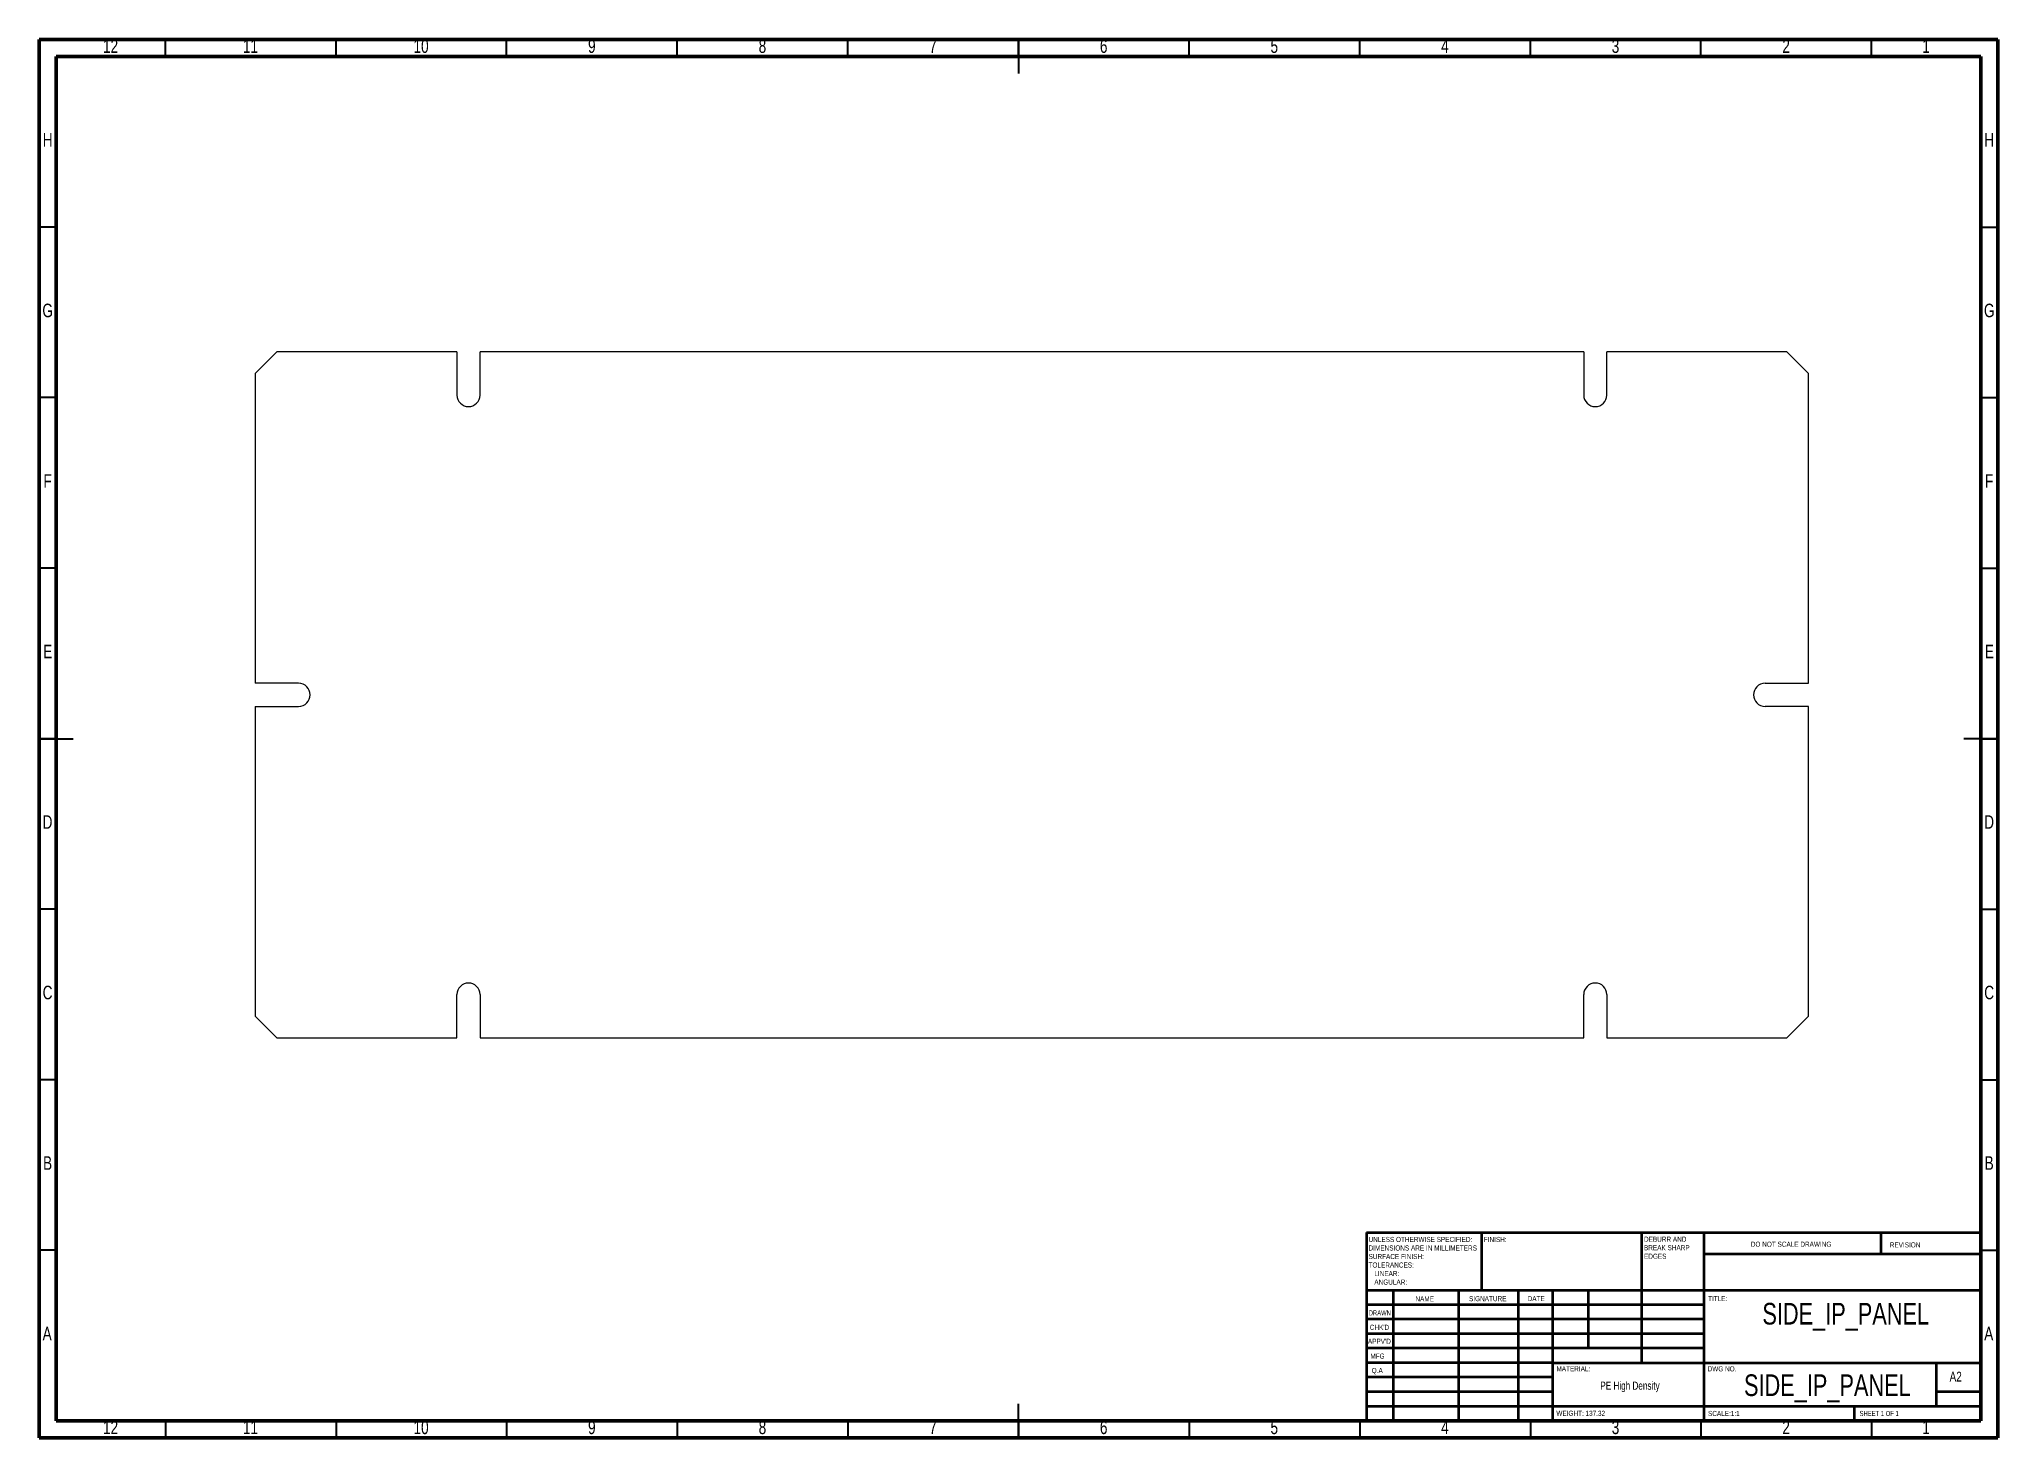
# Model space of a CAD drawing. Header units: millimetres. Extents: x 15 to 589, y 5 to 415.
import ezdxf

# ---------------------------------------------------------------- set-up
doc = ezdxf.new("R2010")
doc.units = ezdxf.units.MM
doc.styles.add('SLDTEXTSTYLE0', font='TXT', dxfattribs={"width": 0.686449})
doc.styles.add('SLDTEXTSTYLE1', font='TXT', dxfattribs={"width": 0.75})
doc.styles.add('SLDTEXTSTYLE2', font='TXT', dxfattribs={"width": 0.6875})

# ---------------------------------------------------------------- blocks, each defined once
blk = doc.blocks.new('SW_NOTE_0')
at = {"color": 0, "linetype": 'Continuous', "lineweight": 0, "char_height": 1.5, "attachment_point": 1, "style": 'SLDTEXTSTYLE1'}
for s, insert in [('UNLESS OTHERWISE SPECIFIED:', (0, 1.93)), ('TOLERANCES:', (0, -5.57)), ('SURFACE FINISH:', (0, -3.07)), ('DIMENSIONS ARE IN MILLIMETERS', (0, -0.57)), ('ANGULAR:', (1.69, -10.57)), ('LINEAR:', (1.69, -8.07))]:
    blk.add_mtext(s, dxfattribs=dict(at, insert=insert))
blk = doc.blocks.new('SW_NOTE_0_1')
at = {"color": 0, "linetype": 'Continuous', "lineweight": 0, "char_height": 1.5, "attachment_point": 1, "style": 'SLDTEXTSTYLE1'}
for s, insert in [('DEBURR AND', (0, 1.93)), ('BREAK SHARP', (0, -0.57)), ('EDGES', (0, -3.07))]:
    blk.add_mtext(s, dxfattribs=dict(at, insert=insert))

msp = doc.modelspace()

# ---------------------------------------------------------------- linework, layer by layer
at = {"color": 7, "linetype": 'Continuous', "lineweight": 70}
for p, q in [((15, 5), (15, 415)), ((15, 415), (589, 415)), ((589, 415), (589, 5)), ((20, 10), (20, 410)), ((20, 410), (584, 410)), ((584, 410), (584, 10)), ((584, 10), (20, 10)), ((589, 5), (15, 5))]:
    msp.add_line(p, q, dxfattribs=at)
at = {"color": 7, "linetype": 'Continuous', "lineweight": 35}
for p, q in [((52, 410), (52, 415)), ((102, 410), (102, 415)), ((152, 410), (152, 415)), ((202, 410), (202, 415)), ((252, 410), (252, 415)), ((302, 410), (302, 415)), ((302, 415), (302, 405)), ((352, 410), (352, 415)), ((402, 410), (402, 415)), ((452, 410), (452, 415)), ((502, 410), (502, 415)), ((552, 410), (552, 415)), ((20, 360), (15, 360)), ((584, 360), (589, 360)), ((20, 310), (15, 310)), ((584, 310), (589, 310)), ((20, 260), (15, 260)), ((584, 260), (589, 260)), ((20, 210), (15, 210)), ((15, 210), (25, 210)), ((589, 210), (579, 210)), ((584, 210), (589, 210)), ((20, 160), (15, 160)), ((584, 160), (589, 160)), ((20, 110), (15, 110)), ((584, 110), (589, 110)), ((20, 60), (15, 60)), ((584, 60), (589, 60)), ((302, 5), (302, 15)), ((52, 10), (52, 5)), ((102, 10), (102, 5)), ((152, 10), (152, 5)), ((202, 10), (202, 5)), ((252, 10), (252, 5)), ((302, 10), (302, 5)), ((352, 10), (352, 5)), ((402, 10), (402, 5)), ((452, 10), (452, 5)), ((502, 10), (502, 5)), ((552, 10), (552, 5))]:
    msp.add_line(p, q, dxfattribs=at)
at = {"color": 7, "linetype": 'Continuous', "lineweight": 25}
for p, q in [((84.68, 323.45), (78.33, 317.1)), ((137.44, 323.45), (84.68, 323.45)), ((137.44, 323.45), (137.44, 310.75)), ((144.2, 310.75), (144.2, 323.45)), ((467.64, 323.45), (144.2, 323.45)), ((467.64, 323.45), (467.64, 310.75)), ((474.4, 310.75), (474.4, 323.45)), ((527.15, 323.45), (474.4, 323.45)), ((533.5, 317.1), (527.15, 323.45)), ((78.33, 317.1), (78.33, 226.24)), ((533.5, 226.24), (533.5, 317.1)), ((91.03, 226.24), (78.33, 226.24)), ((520.8, 226.24), (533.5, 226.24)), ((78.33, 219.48), (78.33, 128.63)), ((78.33, 219.48), (91.03, 219.48)), ((533.5, 219.48), (520.8, 219.48)), ((533.5, 128.63), (533.5, 219.48)), ((137.44, 122.28), (137.44, 134.98)), ((144.2, 134.98), (144.2, 122.28)), ((467.64, 122.28), (467.64, 134.98)), ((474.4, 134.98), (474.4, 122.28)), ((78.33, 128.63), (84.68, 122.28)), ((527.15, 122.28), (533.5, 128.63)), ((84.68, 122.28), (137.44, 122.28)), ((144.2, 122.28), (467.64, 122.28)), ((474.4, 122.28), (527.15, 122.28))]:
    msp.add_line(p, q, dxfattribs=at)
at = {"color": 7, "linetype": 'Continuous', "lineweight": 50}
for p, q in [((404, 65.25), (584, 65.25)), ((404, 65.25), (404, 10)), ((437.8, 48.25), (437.8, 65.25)), ((484.6, 65.25), (484.6, 27)), ((502.8, 65.25), (502.8, 10)), ((554.8, 58.88), (554.8, 65.25)), ((584, 58.88), (502.8, 58.88)), ((584, 48.25), (404, 48.25)), ((411.8, 48.25), (411.8, 10)), ((430.99, 48.25), (430.99, 10)), ((448.4, 48.25), (448.4, 10)), ((458.6, 10), (458.6, 48.25)), ((469, 31.25), (469, 48.25)), ((502.8, 44), (404, 44)), ((502.8, 39.75), (404, 39.75)), ((502.8, 35.5), (404, 35.5)), ((502.8, 31.25), (404, 31.25)), ((458.6, 27), (404, 27)), ((458.6, 27), (584, 27)), ((571, 14.25), (571, 27)), ((458.6, 22.75), (404, 22.75)), ((458.6, 18.5), (404, 18.5)), ((584, 18.5), (571, 18.5)), ((404, 14.25), (584, 14.25)), ((547, 10), (547, 14.25))]:
    msp.add_line(p, q, dxfattribs=at)
at = {"color": 7, "linetype": 'Continuous', "lineweight": 25}
for centre, start, end in [((140.82, 310.75), 180, 0), ((471.02, 310.75), 180, 0), ((91.03, 222.86), 270, 90), ((520.8, 222.86), 90, 270), ((140.82, 134.98), 0, 180), ((471.02, 134.98), 0, 180)]:
    msp.add_arc(centre, 3.38, start, end, dxfattribs=at)

# ---------------------------------------------------------------- block references
at = {"color": 7, "linetype": 'Continuous', "lineweight": 0}
for name, p in [('SW_NOTE_0', (404.59, 61.99)), ('SW_NOTE_0_1', (485.31, 62.07))]:
    msp.add_blockref(name, p, dxfattribs=at)

# ---------------------------------------------------------------- texts
for s, insert, char_height, attachment_point, style in [('12', (35.92, 415.06), 3.969, 2, 'SLDTEXTSTYLE1'), ('11', (76.92, 415.06), 3.969, 2, 'SLDTEXTSTYLE1'), ('10', (126.92, 415.06), 3.969, 2, 'SLDTEXTSTYLE1'), ('9', (176.96, 415.06), 3.97, 2, 'SLDTEXTSTYLE1'), ('8', (226.96, 415.06), 3.97, 2, 'SLDTEXTSTYLE1'), ('7', (276.96, 415.06), 3.97, 2, 'SLDTEXTSTYLE1'), ('6', (326.96, 415.06), 3.97, 2, 'SLDTEXTSTYLE1'), ('5', (376.96, 415.06), 3.97, 2, 'SLDTEXTSTYLE1'), ('4', (426.96, 415.06), 3.97, 2, 'SLDTEXTSTYLE1'), ('3', (476.96, 415.06), 3.97, 2, 'SLDTEXTSTYLE1'), ('2', (526.96, 415.06), 3.97, 2, 'SLDTEXTSTYLE1'), ('1', (567.96, 415.06), 3.97, 2, 'SLDTEXTSTYLE1'), ('H', (17.49, 387.56), 3.97, 2, 'SLDTEXTSTYLE1'), ('H', (586.49, 387.56), 3.97, 2, 'SLDTEXTSTYLE1'), ('G', (17.49, 337.56), 3.97, 2, 'SLDTEXTSTYLE1'), ('G', (586.49, 337.56), 3.97, 2, 'SLDTEXTSTYLE1'), ('F', (17.46, 287.56), 3.97, 2, 'SLDTEXTSTYLE1'), ('F', (586.46, 287.56), 3.97, 2, 'SLDTEXTSTYLE1'), ('E', (17.51, 237.56), 3.97, 2, 'SLDTEXTSTYLE1'), ('E', (586.51, 237.56), 3.97, 2, 'SLDTEXTSTYLE1'), ('D', (17.45, 187.56), 3.97, 2, 'SLDTEXTSTYLE1'), ('D', (586.45, 187.56), 3.97, 2, 'SLDTEXTSTYLE1'), ('C', (17.46, 137.56), 3.97, 2, 'SLDTEXTSTYLE1'), ('C', (586.46, 137.56), 3.97, 2, 'SLDTEXTSTYLE1'), ('B', (17.47, 87.56), 3.97, 2, 'SLDTEXTSTYLE1'), ('B', (586.47, 87.56), 3.97, 2, 'SLDTEXTSTYLE1'), ('FINISH:', (438.37, 63.92), 1.5, 1, 'SLDTEXTSTYLE1'), ('DO NOT SCALE DRAWING', (516.61, 62.53), 1.5, 1, 'SLDTEXTSTYLE1'), ('REVISION', (557.33, 62.33), 1.5, 1, 'SLDTEXTSTYLE1'), ('NAME', (418.32, 46.5), 1.5, 1, 'SLDTEXTSTYLE1'), ('SIGNATURE', (434.03, 46.56), 1.5, 1, 'SLDTEXTSTYLE1'), ('DATE', (451.21, 46.58), 1.5, 1, 'SLDTEXTSTYLE1'), ('TITLE:', (504.09, 46.58), 1.5, 1, 'SLDTEXTSTYLE1'), ('DRAWN', (404.64, 42.38), 1.5, 1, 'SLDTEXTSTYLE0'), ('SIDE_IP_PANEL', (544.43, 44.57), 6.35, 2, 'SLDTEXTSTYLE1'), ('A', (17.34, 37.56), 3.97, 2, 'SLDTEXTSTYLE1'), ("CHK'D", (404.94, 38.16), 1.5, 1, 'SLDTEXTSTYLE1'), ('A', (586.34, 37.56), 3.97, 2, 'SLDTEXTSTYLE1'), ("APPV'D", (404.4, 34.07), 1.5, 1, 'SLDTEXTSTYLE1'), ('MFG', (405.12, 29.72), 1.5, 1, 'SLDTEXTSTYLE1'), ('Q.A', (405.51, 25.5), 1.5, 1, 'SLDTEXTSTYLE1'), ('MATERIAL:', (459.65, 25.99), 1.5, 1, 'SLDTEXTSTYLE1'), ('DWG NO.', (503.95, 25.99), 1.5, 1, 'SLDTEXTSTYLE1'), ('SIDE_IP_PANEL', (539.05, 23.61), 6.35, 2, 'SLDTEXTSTYLE1'), ('A2', (574.87, 24.41), 2.91, 1, 'SLDTEXTSTYLE1'), ('PE High Density', (481.2, 21.49), 2.3813, 2, 'SLDTEXTSTYLE1'), ('WEIGHT: 137.32', (459.62, 12.95), 1.4986, 1, 'SLDTEXTSTYLE1'), ('SCALE:1:1', (504.07, 12.9), 1.5, 1, 'SLDTEXTSTYLE1'), ('SHEET 1 OF 1', (548.48, 12.9), 1.5, 1, 'SLDTEXTSTYLE2'), ('12', (35.92, 10.06), 3.969, 2, 'SLDTEXTSTYLE1'), ('11', (76.92, 10.06), 3.969, 2, 'SLDTEXTSTYLE1'), ('10', (126.92, 10.06), 3.969, 2, 'SLDTEXTSTYLE1'), ('9', (176.96, 10.06), 3.97, 2, 'SLDTEXTSTYLE1'), ('8', (226.96, 10.06), 3.97, 2, 'SLDTEXTSTYLE1'), ('7', (276.96, 10.06), 3.97, 2, 'SLDTEXTSTYLE1'), ('6', (326.96, 10.06), 3.97, 2, 'SLDTEXTSTYLE1'), ('5', (376.96, 10.06), 3.97, 2, 'SLDTEXTSTYLE1'), ('4', (426.96, 10.06), 3.97, 2, 'SLDTEXTSTYLE1'), ('3', (476.96, 10.06), 3.97, 2, 'SLDTEXTSTYLE1'), ('2', (526.96, 10.06), 3.97, 2, 'SLDTEXTSTYLE1'), ('1', (567.96, 10.06), 3.97, 2, 'SLDTEXTSTYLE1')]:
    msp.add_mtext(s, dxfattribs=dict(at, insert=insert, char_height=char_height, attachment_point=attachment_point, style=style))

doc.saveas('drawing.dxf')
